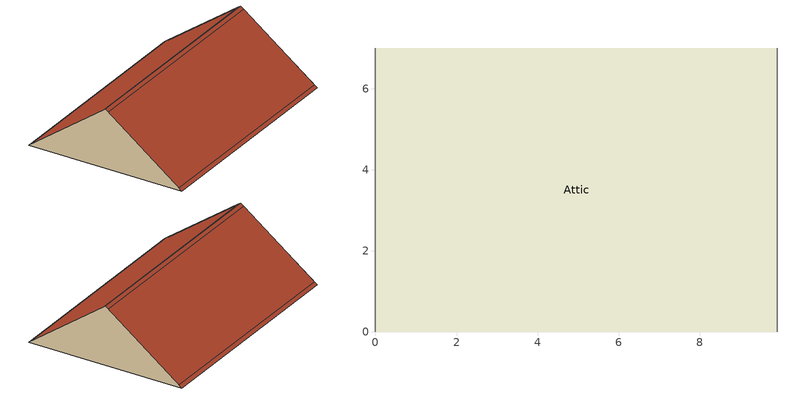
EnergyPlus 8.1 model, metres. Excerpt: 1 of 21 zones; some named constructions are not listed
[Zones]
Attic
 floor to Shaft (LoftFloor_RandomU): 0,7 9.9,7 9.9,0 0,0 z7.8
 wall adiabatic (CAVITY_RandomU): 9.9,3.5,10.4 9.9,0,7.8 9.9,7,7.8; 0,3.5,10.4 0,7,7.8 0,0,7.8
 roof outside (3.10_Roof): 0,3.63,10.3 9.9,3.63,10.3 9.9,6.87,7.9 0,6.87,7.9; 9.9,3.37,10.3 0,3.37,10.3 0,0.13,7.9 9.9,0.13,7.9; 0,3.5,10.4 9.9,3.5,10.4 9.9,3.63,10.3 0,3.63,10.3; 0,6.87,7.9 9.9,6.87,7.9 9.9,7,7.8 0,7,7.8; 9.9,3.5,10.4 0,3.5,10.4 0,3.37,10.3 9.9,3.37,10.3; 9.9,0.13,7.9 0,0.13,7.9 0,0,7.8 9.9,0,7.8
[Material]
Gypsum_0.01: Rough, 0.01, 0.2, 850, 850, 0.9, 0.6, 0.7
Concrete_0.01: Rough, 0.01, 1.6, 2300, 850, 0.9, 0.7, 0.7
Spruce_0.0125: Rough, 0.0125, 0.09, 455, 1500, 0.9, 0.7, 0.7
AirGap_0.1: Rough, 0.1, 0.02485, 1.204, 1004, 0.9, 0.7, 0.7
Spruce_0.05: Rough, 0.05, 0.09, 455, 1500, 0.9, 0.7, 0.7
AirGapRoof_0.0001: Rough, 0.0001, 0.02485, 1.204, 1004, 0.9, 0.7, 0.7
[Construction]
Suspended_Wooden_Ceiling: Spruce_0.05, AirGap_0.1, Gypsum_0.01
LoftCeiling_RandomU: Gypsum_0.01, AirGapRoof_0.0001, Spruce_0.0125, Concrete_0.01
[SurfaceProperties:VaporCoefficients]
Bedroom1_TF_L1_pd; Bedroom1_MF_L1; Bedroom1_MF_L4; Bedroom1_MF_L1_pu; Bedroom1_MF_L1_pd; Storage_MF_L4; Bath1_MF_L3; Bath1_MF_L4; Bath1_MF_L3_pu; Bath1_MF_L3_pd; Living_MF_L1; Living_MF_L3; Living_MF_L2_qc010; Living_MF_L1_pu; Living_MF_L1_pd; Living_MF_L2_qc010_pu; Living_MF_L2_qc010_pd; Living_MF_L3_pu; Living_MF_L3_pd; Storage_TF_L4; Kitchen_MF_L1; Kitchen_MF_L3; Kitchen_MF_L1_pu; Kitchen_MF_L1_pd; Kitchen_MF_L3_pu; Kitchen_MF_L3_pd; Hall_TF_L3; Hall_TF_L1_qc100; Hall_TF_L1_qc100_pu; Hall_TF_L1_qc100_pd; Hall_TF_L3_pu; Hall_TF_L3_pd; Attic_Side_L2; Attic_Side_L4; Hall_MF_L3; Hall_MF_L1_qc100; Hall_MF_L1_qc100_pu; Hall_MF_L1_qc100_pd; Hall_MF_L3_pu; Hall_MF_L3_pd; Kitchen_TF_L1; Kitchen_TF_L3; Kitchen_TF_L1_pu; Kitchen_TF_L1_pd; Kitchen_TF_L3_pu; Kitchen_TF_L3_pd; Cellar_L1; Cellar_L3; Cellar_L4; Cellar_L2_qc010; Cellar+_L1; Cellar+_L2; Cellar+_L3; Living_TF_L1; Living_TF_L3; Living_TF_L2_qc010; Living_TF_L1_pu; Living_TF_L1_pd; Living_TF_L2_qc010_pu; Living_TF_L2_qc010_pd; Living_TF_L3_pu; Living_TF_L3_pd; Bath1_TF_L3; Bath1_TF_L4; Bath1_TF_L3_pu; Bath1_TF_L3_pd: Yes, 6.25e-08, Yes, 2e-08
Bedroom1_MF_L2; Bedroom1_MF_L3_qa001; Bedroom1_MF+_L2; Bedroom1_MF+_L3; Bedroom1_MF+_L4; Storage_MF_L1; Storage_MF_L2; Storage_MF_L3; Bath1_MF_L1; Bath1_MF_L2; Living_MF_L2; Living_MF_L4; Living_MF_L4_qa001; Storage_TF_L1; Storage_TF_L2; Storage_TF_L3; Kitchen_MF_L2; Kitchen_MF_L4; Hall_TF_L1; Hall_TF_L2; Hall_TF_L4; Hall_MF_L1; Hall_MF_L2; Hall_MF_L4; Kitchen_TF_L2; Kitchen_TF_L4; Living_TF_L2; Living_TF_L4; Living_TF_L4_qa001; Bath1_TF_L1; Bath1_TF_L2: Yes, 2e-08, Yes, 2e-08
[ZoneHVAC:Baseboard:Convective:Electric]
Bedroom1_TF_heater: Heat_CIBSE_Pensioner_Bedroom1_TF_Heating_, 2872.69, 1
Bedroom1_MF_heater: Heat_CIBSE_Pensioner_Bedroom1_MF_Heating_, 2872.69, 1
Shaft_heater: Heat_CIBSE_Pensioner_Shaft_Heating_, 3068.65, 1
Storage_MF_heater: Heat_CIBSE_Pensioner_Storage_MF_Heating_, 538.36, 1
Bath1_MF_heater: Heat_CIBSE_Pensioner_Bath1_MF_Heating_, 1399.73, 1
Living_MF_heater: Heat_CIBSE_Pensioner_Living_MF_Heating_, 3600.55, 1
Bath1_GF_heater: Heat_CIBSE_Pensioner_Bath1_GF_Heating_, 1399.73, 1
Storage_TF_heater: Heat_CIBSE_Pensioner_Storage_TF_Heating_, 538.36, 1
Kitchen_MF_heater: Heat_CIBSE_Pensioner_Kitchen_MF_Heating_, 1679.68, 1
Hall_GF_heater: Heat_CIBSE_Pensioner_Hall_GF_Heating_, 1063.8, 1
Living_GF_heater: Heat_CIBSE_Pensioner_Living_GF_Heating_, 3600.55, 1
Bedroom1_GF_heater: Heat_CIBSE_Pensioner_Bedroom1_GF_Heating_, 2872.69, 1
Storage_GF_heater: Heat_CIBSE_Pensioner_Storage_GF_Heating_, 538.36, 1
Hall_TF_heater: Heat_CIBSE_Pensioner_Hall_TF_Heating_, 1063.8, 1
Kitchen_GF_heater: Heat_CIBSE_Pensioner_Kitchen_GF_Heating_, 1679.68, 1
Hall_MF_heater: Heat_CIBSE_Pensioner_Hall_MF_Heating_, 1063.8, 1
Kitchen_TF_heater: Heat_CIBSE_Pensioner_Kitchen_TF_Heating_, 1679.68, 1
Living_TF_heater: Heat_CIBSE_Pensioner_Living_TF_Heating_, 3600.55, 1
Bath1_TF_heater: Heat_CIBSE_Pensioner_Bath1_TF_Heating_, 1399.73, 1
[Fan:ZoneExhaust]
Bath1_MF_L3_pu_ExhaustFan: Pensioner2_Bath1_MF_ExhaustFan_, 0.5, 600, 0.015, Bath1_MF_Exhaust, Bath1_MF_Out, General
Bath1_GF_L3_pu_ExhaustFan: Pensioner2_Bath1_GF_ExhaustFan_, 0.5, 600, 0.015, Bath1_GF_Exhaust, Bath1_GF_Out, General
Kitchen_MF_L1_pu_ExhaustFan: Pensioner1_Kitchen_MF_ExhaustFan_, 0.5, 600, 0.06, Kitchen_MF_Exhaust, Kitchen_MF_Out, General
Kitchen_GF_L1_pu_ExhaustFan: Pensioner1_Kitchen_GF_ExhaustFan_, 0.5, 600, 0.06, Kitchen_GF_Exhaust, Kitchen_GF_Out, General
Kitchen_TF_L1_pu_ExhaustFan: Pensioner1_Kitchen_TF_ExhaustFan_, 0.5, 600, 0.06, Kitchen_TF_Exhaust, Kitchen_TF_Out, General
Bath1_TF_L3_pu_ExhaustFan: Pensioner2_Bath1_TF_ExhaustFan_, 0.5, 600, 0.015, Bath1_TF_Exhaust, Bath1_TF_Out, General
[Schedule:Compact]
Window_temperatureX_Bedroom1_TF_Window_Temperature_; Window_temperatureX_Bedroom1_MF_Window_Temperature_; Window_temperatureX_Bath1_MF_Window_Temperature_; Window_temperatureX_Living_MF_Window_Temperature_; Window_temperatureX_Hall_MF_Window_Temperature_; Window_temperatureX_Hall_TF_Window_Temperature_; Window_temperatureX_Kitchen_TF_Window_Temperature_; Window_temperatureX_Kitchen_MF_Window_Temperature_; Window_temperatureX_Living_TF_Window_Temperature_; Window_temperatureX_Bath1_TF_Window_Temperature_: Thermal, Through: 12/31, For: AllDays, Until: 24:00, 22
Window_opening_pensioner_Bedroom1_TF_Window_; Window_opening_pensioner_Bedroom1_MF_Window_: Control, Through: 04/30, For: AllDays, Until: 24:00, 0, Through: 09/30, For: AllDays, Until: 08:00, 1, Until: 22:00, 0, Until: 24:00, 1, Through: 12/31, For: AllDays, Until: 24:00, 0
Doors_AWESOME_Bedroom1_TF_Door_Hall_TF; Doors_AWESOME_Bedroom1_MF_Door_Hall_MF; Doors_AWESOME_Bath1_MF_Door_Hall_MF; Doors_AWESOME_Bath1_TF_Door_Hall_TF: Control, Through: 12/31, For: AllDays, Until: 24:00, 0
Heat_CIBSE_Pensioner_Bedroom1_TF_Heating_; Heat_CIBSE_Pensioner_Bedroom1_MF_Heating_; Heat_CIBSE_Pensioner_Shaft_Heating_; Heat_CIBSE_Pensioner_Storage_MF_Heating_; Heat_CIBSE_Pensioner_Bath1_MF_Heating_; Heat_CIBSE_Pensioner_Living_MF_Heating_; Heat_CIBSE_Pensioner_Hall_MF_Heating_; Heat_CIBSE_Pensioner_Hall_GF_Heating_; Heat_CIBSE_Pensioner_Storage_TF_Heating_; Heat_CIBSE_Pensioner_Living_GF_Heating_; Heat_CIBSE_Pensioner_Bedroom1_GF_Heating_; Heat_CIBSE_Pensioner_Storage_GF_Heating_; Heat_CIBSE_Pensioner_Hall_TF_Heating_; Heat_CIBSE_Pensioner_Kitchen_GF_Heating_; Heat_CIBSE_Pensioner_Bath1_GF_Heating_; Heat_CIBSE_Pensioner_Kitchen_TF_Heating_; Heat_CIBSE_Pensioner_Kitchen_MF_Heating_; Heat_CIBSE_Pensioner_Living_TF_Heating_; Heat_CIBSE_Pensioner_Bath1_TF_Heating_: Control, Through: 05/31, For: Weekdays, Until: 06:00, 0, Until: 08:00, 1, Until: 17:00, 0, Until: 21:00, 1, Until: 24:00, 0, For: Weekends, Until: 07:00, 0, Until: 23:00, 1, Until: 24:00, 0, Through: 09/01, For: AllDays, Until: 24:00, 0, Through: 12/31, For: Weekdays, Until: 06:00, 0, Until: 08:00, 1, Until: 17:00, 0, Until: 21:00, 1, Until: 24:00, 0, For: Weekends, Until: 07:00, 0, Until: 23:00, 1, Until: 24:00, 0
Window_opening_pensioner_Bath1_MF_Window_; Window_opening_pensioner_Living_MF_Window_; Window_opening_pensioner_Hall_MF_Window_; Window_opening_pensioner_Hall_TF_Window_; Window_opening_pensioner_Kitchen_TF_Window_; Window_opening_pensioner_Kitchen_MF_Window_; Window_opening_pensioner_Living_TF_Window_; Window_opening_pensioner_Bath1_TF_Window_: Control, Through: 04/30, For: AllDays, Until: 24:00, 0, Through: 09/30, For: AllDays, Until: 08:00, 0, Until: 22:00, 1, Until: 24:00, 0, Through: 12/31, For: AllDays, Until: 24:00, 0
Pensioner2_Bath1_MF_ExhaustFan_; Pensioner2_Bath1_GF_ExhaustFan_; Pensioner2_Bath1_TF_ExhaustFan_: Control, Through: 12/31, For: AllDays, Until: 06:30, 0, Until: 07:00, 1, Until: 22:10, 0, Until: 22:20, 1, Until: 24:00, 0
Pensioner1_Kitchen_GF_ExhaustFan_; Pensioner1_Kitchen_TF_ExhaustFan_; Pensioner1_Kitchen_MF_ExhaustFan_: Control, Through: 12/31, For: AllDays, Until: 07:30, 0, Until: 08:00, 1, Until: 12:00, 0, Until: 12:30, 1, Until: 18:00, 0, Until: 18:30, 1, Until: 24:00, 0
Doors_AWESOME_Kitchen_TF_Door_Hall_TF; Doors_AWESOME_Kitchen_MF_Door_Hall_MF: Control, Through: 12/31, For: Weekdays, Until: 07:45, 0, Until: 08:00, 1, Until: 19:00, 0, Until: 19:30, 1, Until: 24:00, 0, For: Weekends, Until: 07:45, 0, Until: 08:00, 1, Until: 12:00, 0, Until: 12:30, 1, Until: 19:00, 0, Until: 19:30, 1, Until: 24:00, 0
[AirflowNetwork:SimulationControl]
AF1: MultiZoneWithoutDistribution, Input, WParray, ExternalNode, LowRise, 500, ZeroNodePressures, 0.0001, 1.E-6, -0.5, 0, 1
[AirflowNetwork:MultiZone:ReferenceCrackConditions]
RCC1: 20, 101325, 0
[AirflowNetwork:MultiZone:WindPressureCoefficientArray]
WParray: 0, 30, 60, 90, 120, 150, 180, 210, 240, 270, 300, 330, 360
[AirflowNetwork:MultiZone:WindPressureCoefficientValues]
Ceiling; Floor: WParray, 0, 0, 0, 0, 0, 0, 0, 0, 0, 0, 0, 0, 0
L2: WParray, -0.34, 0.183, 0.48, 0.603, 0.603, 0.48, 0.183, -0.34, -0.632, -0.37, -0.452, -0.37, -0.632
L1: WParray, 0.603, 0.48, 0.183, -0.34, -0.632, -0.37, -0.452, -0.37, -0.632, -0.34, 0.183, 0.48, 0.603
L3: WParray, -0.452, -0.37, -0.632, -0.34, 0.183, 0.48, 0.603, 0.48, 0.183, -0.34, -0.632, -0.37, -0.452
L4: WParray, -0.34, -0.632, -0.37, -0.452, -0.37, -0.632, -0.34, 0.183, 0.48, 0.603, 0.603, 0.48, 0.183
[AirflowNetwork:MultiZone:Zone]
Bedroom1_TF; Bedroom1_MF; Storage_MF; Bath1_MF; Living_MF; Storage_TF; Kitchen_MF; Hall_TF; Attic; Hall_MF; Kitchen_TF; Cellar; Living_TF; Bath1_TF: Constant, , 1, 0, 100, 0, 300000
[AirflowNetwork:MultiZone:Surface]
Bedroom1_TF_L1_window: Bedroom1_TF_L1_window_Opening, Bedroom1_TF_L1_window_extN, 1, Temperature, Window_temperatureX_Bedroom1_TF_Window_Temperature_, 1, 0, 100, 0, 300000, Window_opening_pensioner_Bedroom1_TF_Window_
Bedroom1_TF_L2: Bedroom1_TF_L2_Crack, , 1, Constant, , 1, 0, 100, 0, 300000
Bedroom1_TF_L3_qa001: Bedroom1_TF_L3_qa001_Crack, , 1, Constant, , 1, 0, 100, 0, 300000
Bedroom1_TF+_L2: Bedroom1_TF+_L2_Crack, , 1, Constant, , 1, 0, 100, 0, 300000
Bedroom1_TF+_L3: Bedroom1_TF+_L3_Crack, , 1, Constant, , 1, 0, 100, 0, 300000
Bedroom1_TF_door_Hall_TF: Bedroom1_TF_door_Hall_TF_Opening, , 1, Constant, , 1, 0, 100, 0, 300000, Doors_AWESOME_Bedroom1_TF_Door_Hall_TF
Bedroom1_TF+_L4: Bedroom1_TF+_L4_Crack, , 1, Constant, , 1, 0, 100, 0, 300000
Bedroom1_TF_L1_pu: Bedroom1_TF_L1_pu_Crack, Bedroom1_TF_L1_pu_extN, 1, Constant, , 1, 0, 100, 0, 300000
Bedroom1_TF_L1_pd: Bedroom1_TF_L1_pd_Crack, Bedroom1_TF_L1_pd_extN, 1, Constant, , 1, 0, 100, 0, 300000
Bedroom1_MF_L1_window: Bedroom1_MF_L1_window_Opening, Bedroom1_MF_L1_window_extN, 1, Temperature, Window_temperatureX_Bedroom1_MF_Window_Temperature_, 1, 0, 100, 0, 300000, Window_opening_pensioner_Bedroom1_MF_Window_
Bedroom1_MF_L2: Bedroom1_MF_L2_Crack, , 1, Constant, , 1, 0, 100, 0, 300000
Bedroom1_MF_Ceiling: Bedroom1_MF_Ceiling_Crack, , 1, Constant, , 1, 0, 100, 0, 300000
Bedroom1_MF_L3_qa001: Bedroom1_MF_L3_qa001_Crack, , 1, Constant, , 1, 0, 100, 0, 300000
Bedroom1_MF+_L2: Bedroom1_MF+_L2_Crack, , 1, Constant, , 1, 0, 100, 0, 300000
Bedroom1_MF+_L3: Bedroom1_MF+_L3_Crack, , 1, Constant, , 1, 0, 100, 0, 300000
Bedroom1_MF_door_Hall_MF: Bedroom1_MF_door_Hall_MF_Opening, , 1, Constant, , 1, 0, 100, 0, 300000, Doors_AWESOME_Bedroom1_MF_Door_Hall_MF
Bedroom1_MF+_L4: Bedroom1_MF+_L4_Crack, , 1, Constant, , 1, 0, 100, 0, 300000
Bedroom1_MF+_Ceiling: Bedroom1_MF+_Ceiling_Crack, , 1, Constant, , 1, 0, 100, 0, 300000
Bedroom1_MF_L1_pu: Bedroom1_MF_L1_pu_Crack, Bedroom1_MF_L1_pu_extN, 1, Constant, , 1, 0, 100, 0, 300000
Bedroom1_MF_L1_pd: Bedroom1_MF_L1_pd_Crack, Bedroom1_MF_L1_pd_extN, 1, Constant, , 1, 0, 100, 0, 300000
Storage_MF_Ceiling: Storage_MF_Ceiling_Crack, , 1, Constant, , 1, 0, 100, 0, 300000
Bath1_MF_L1: Bath1_MF_L1_Crack, , 1, Constant, , 1, 0, 100, 0, 300000
Bath1_MF_L2: Bath1_MF_L2_Crack, , 1, Constant, , 1, 0, 100, 0, 300000
Bath1_MF_door_Hall_MF: Bath1_MF_door_Hall_MF_Opening, , 1, Constant, , 1, 0, 100, 0, 300000, Doors_AWESOME_Bath1_MF_Door_Hall_MF
Bath1_MF_L3_window: Bath1_MF_L3_window_Opening, Bath1_MF_L3_window_extN, 1, Temperature, Window_temperatureX_Bath1_MF_Window_Temperature_, 1, 0, 100, 0, 300000, Window_opening_pensioner_Bath1_MF_Window_
Bath1_MF_Ceiling: Bath1_MF_Ceiling_Crack, , 1, Constant, , 1, 0, 100, 0, 300000
Bath1_MF_L3_pu: Bath1_MF_L3_pu_ExhaustFan, Bath1_MF_L3_pu_extN, 1, Constant, , 1, 0, 100, 0, 300000
Bath1_MF_L3_pd: Bath1_MF_L3_pd_Crack, Bath1_MF_L3_pd_extN, 1, Constant, , 1, 0, 100, 0, 300000
Living_MF_L1_window: Living_MF_L1_window_Opening, Living_MF_L1_window_extN, 1, Temperature, Window_temperatureX_Living_MF_Window_Temperature_, 1, 0, 100, 0, 300000, Window_opening_pensioner_Living_MF_Window_
Living_MF_L2: Living_MF_L2_Crack, , 1, Constant, , 1, 0, 100, 0, 300000
Living_MF_Ceiling: Living_MF_Ceiling_Crack, , 1, Constant, , 1, 0, 100, 0, 300000
Living_MF_L1_pu: Living_MF_L1_pu_Crack, Living_MF_L1_pu_extN, 1, Constant, , 1, 0, 100, 0, 300000
Living_MF_L1_pd: Living_MF_L1_pd_Crack, Living_MF_L1_pd_extN, 1, Constant, , 1, 0, 100, 0, 300000
Living_MF_L2_qc010_pu: Living_MF_L2_qc010_pu_Crack, Living_MF_L2_qc010_pu_extN, 1, Constant, , 1, 0, 100, 0, 300000
Living_MF_L2_qc010_pd: Living_MF_L2_qc010_pd_Crack, Living_MF_L2_qc010_pd_extN, 1, Constant, , 1, 0, 100, 0, 300000
Living_MF_L3_pu: Living_MF_L3_pu_Crack, Living_MF_L3_pu_extN, 1, Constant, , 1, 0, 100, 0, 300000
Living_MF_L3_pd: Living_MF_L3_pd_Crack, Living_MF_L3_pd_extN, 1, Constant, , 1, 0, 100, 0, 300000
Kitchen_MF_L2: Kitchen_MF_L2_Crack, , 1, Constant, , 1, 0, 100, 0, 300000
Kitchen_MF_L3_window: Kitchen_MF_L3_window_Opening, Kitchen_MF_L3_window_extN, 1, Temperature, Window_temperatureX_Kitchen_MF_Window_Temperature_, 1, 0, 100, 0, 300000, Window_opening_pensioner_Kitchen_MF_Window_
Kitchen_MF_door_Hall_MF: Kitchen_MF_door_Hall_MF_Opening, , 1, Constant, , 1, 0, 100, 0, 300000, Doors_AWESOME_Kitchen_MF_Door_Hall_MF
Kitchen_MF_Ceiling: Kitchen_MF_Ceiling_Crack, , 1, Constant, , 1, 0, 100, 0, 300000
Kitchen_MF_L1_pu: Kitchen_MF_L1_pu_ExhaustFan, Kitchen_MF_L1_pu_extN, 1, Constant, , 1, 0, 100, 0, 300000
Kitchen_MF_L1_pd: Kitchen_MF_L1_pd_Crack, Kitchen_MF_L1_pd_extN, 1, Constant, , 1, 0, 100, 0, 300000
Kitchen_MF_L3_pu: Kitchen_MF_L3_pu_Crack, Kitchen_MF_L3_pu_extN, 1, Constant, , 1, 0, 100, 0, 300000
Kitchen_MF_L3_pd: Kitchen_MF_L3_pd_Crack, Kitchen_MF_L3_pd_extN, 1, Constant, , 1, 0, 100, 0, 300000
Hall_TF_L2: Hall_TF_L2_Crack, , 1, Constant, , 1, 0, 100, 0, 300000
Hall_TF_L3_window: Hall_TF_L3_window_Opening, Hall_TF_L3_window_extN, 1, Temperature, Window_temperatureX_Hall_TF_Window_Temperature_, 1, 0, 100, 0, 300000, Window_opening_pensioner_Hall_TF_Window_
Hall_TF_L1_qc100_pu: Hall_TF_L1_qc100_pu_Crack, Hall_TF_L1_qc100_pu_extN, 1, Constant, , 1, 0, 100, 0, 300000
Hall_TF_L1_qc100_pd: Hall_TF_L1_qc100_pd_Crack, Hall_TF_L1_qc100_pd_extN, 1, Constant, , 1, 0, 100, 0, 300000
Hall_TF_L3_pu: Hall_TF_L3_pu_Crack, Hall_TF_L3_pu_extN, 1, Constant, , 1, 0, 100, 0, 300000
Hall_TF_L3_pd: Hall_TF_L3_pd_Crack, Hall_TF_L3_pd_extN, 1, Constant, , 1, 0, 100, 0, 300000
Attic_Floor: Attic_Floor_Crack, , 1, Constant, , 1, 0, 100, 0, 300000
Attic_PitchCeiling_L1: Attic_PitchCeiling_L1_ELA, Attic_PitchCeiling_L1_extN, 1, Constant, , 1, 0, 100, 0, 300000
Attic_PitchCeiling_L3: Attic_PitchCeiling_L3_ELA, Attic_PitchCeiling_L3_extN, 1, Constant, , 1, 0, 100, 0, 300000
Attic_PitchCeiling_L1_pu: Attic_PitchCeiling_L1_pu_Crack, Attic_PitchCeiling_L1_pu_extN, 1, Constant, , 1, 0, 100, 0, 300000
Attic_PitchCeiling_L1_pd: Attic_PitchCeiling_L1_pd_Crack, Attic_PitchCeiling_L1_pd_extN, 1, Constant, , 1, 0, 100, 0, 300000
Attic_PitchCeiling_L3_pu: Attic_PitchCeiling_L3_pu_Crack, Attic_PitchCeiling_L3_pu_extN, 1, Constant, , 1, 0, 100, 0, 300000
Attic_PitchCeiling_L3_pd: Attic_PitchCeiling_L3_pd_Crack, Attic_PitchCeiling_L3_pd_extN, 1, Constant, , 1, 0, 100, 0, 300000
Hall_MF_L2: Hall_MF_L2_Crack, , 1, Constant, , 1, 0, 100, 0, 300000
Hall_MF_L3_window: Hall_MF_L3_window_Opening, Hall_MF_L3_window_extN, 1, Temperature, Window_temperatureX_Hall_MF_Window_Temperature_, 1, 0, 100, 0, 300000, Window_opening_pensioner_Hall_MF_Window_
Hall_MF_Ceiling: Hall_MF_Ceiling_Crack, , 1, Constant, , 1, 0, 100, 0, 300000
Hall_MF_L1_qc100_pu: Hall_MF_L1_qc100_pu_Crack, Hall_MF_L1_qc100_pu_extN, 1, Constant, , 1, 0, 100, 0, 300000
Hall_MF_L1_qc100_pd: Hall_MF_L1_qc100_pd_Crack, Hall_MF_L1_qc100_pd_extN, 1, Constant, , 1, 0, 100, 0, 300000
Hall_MF_L3_pu: Hall_MF_L3_pu_Crack, Hall_MF_L3_pu_extN, 1, Constant, , 1, 0, 100, 0, 300000
Hall_MF_L3_pd: Hall_MF_L3_pd_Crack, Hall_MF_L3_pd_extN, 1, Constant, , 1, 0, 100, 0, 300000
Kitchen_TF_L2: Kitchen_TF_L2_Crack, , 1, Constant, , 1, 0, 100, 0, 300000
Kitchen_TF_L3_window: Kitchen_TF_L3_window_Opening, Kitchen_TF_L3_window_extN, 1, Temperature, Window_temperatureX_Kitchen_TF_Window_Temperature_, 1, 0, 100, 0, 300000, Window_opening_pensioner_Kitchen_TF_Window_
Kitchen_TF_door_Hall_TF: Kitchen_TF_door_Hall_TF_Opening, , 1, Constant, , 1, 0, 100, 0, 300000, Doors_AWESOME_Kitchen_TF_Door_Hall_TF
Kitchen_TF_L1_pu: Kitchen_TF_L1_pu_ExhaustFan, Kitchen_TF_L1_pu_extN, 1, Constant, , 1, 0, 100, 0, 300000
Kitchen_TF_L1_pd: Kitchen_TF_L1_pd_Crack, Kitchen_TF_L1_pd_extN, 1, Constant, , 1, 0, 100, 0, 300000
Kitchen_TF_L3_pu: Kitchen_TF_L3_pu_Crack, Kitchen_TF_L3_pu_extN, 1, Constant, , 1, 0, 100, 0, 300000
Kitchen_TF_L3_pd: Kitchen_TF_L3_pd_Crack, Kitchen_TF_L3_pd_extN, 1, Constant, , 1, 0, 100, 0, 300000
Cellar_L1: Cellar_L1_ELA, Cellar_L1_extN, 1, Constant, , 1, 0, 100, 0, 300000
Cellar_L3: Cellar_L3_ELA, Cellar_L3_extN, 1, Constant, , 1, 0, 100, 0, 300000
Cellar_L2_qc010: Cellar_L2_qc010_ELA, Cellar_L2_qc010_extN, 1, Constant, , 1, 0, 100, 0, 300000
Cellar_Ceiling_qc100: Cellar_Ceiling_qc100_Crack, , 1, Constant, , 1, 0, 100, 0, 300000
Cellar_Ceiling_q2_qb100: Cellar_Ceiling_q2_qb100_Crack, , 1, Constant, , 1, 0, 100, 0, 300000
Cellar_Ceiling_q2_qc100: Cellar_Ceiling_q2_qc100_Crack, , 1, Constant, , 1, 0, 100, 0, 300000
Cellar_Ceiling_qc100_qc100: Cellar_Ceiling_qc100_qc100_Crack, , 1, Constant, , 1, 0, 100, 0, 300000
Cellar_Ceiling_qc010_qa100: Cellar_Ceiling_qc010_qa100_Crack, , 1, Constant, , 1, 0, 100, 0, 300000
Cellar+_L1: Cellar+_L1_ELA, Cellar+_L1_extN, 1, Constant, , 1, 0, 100, 0, 300000
Cellar+_L3: Cellar+_L3_ELA, Cellar+_L3_extN, 1, Constant, , 1, 0, 100, 0, 300000
Cellar+_Ceiling: Cellar+_Ceiling_Crack, , 1, Constant, , 1, 0, 100, 0, 300000
Living_TF_L1_window: Living_TF_L1_window_Opening, Living_TF_L1_window_extN, 1, Temperature, Window_temperatureX_Living_TF_Window_Temperature_, 1, 0, 100, 0, 300000, Window_opening_pensioner_Living_TF_Window_
Living_TF_L2: Living_TF_L2_Crack, , 1, Constant, , 1, 0, 100, 0, 300000
Living_TF_L1_pu: Living_TF_L1_pu_Crack, Living_TF_L1_pu_extN, 1, Constant, , 1, 0, 100, 0, 300000
Living_TF_L1_pd: Living_TF_L1_pd_Crack, Living_TF_L1_pd_extN, 1, Constant, , 1, 0, 100, 0, 300000
Living_TF_L2_qc010_pu: Living_TF_L2_qc010_pu_Crack, Living_TF_L2_qc010_pu_extN, 1, Constant, , 1, 0, 100, 0, 300000
Living_TF_L2_qc010_pd: Living_TF_L2_qc010_pd_Crack, Living_TF_L2_qc010_pd_extN, 1, Constant, , 1, 0, 100, 0, 300000
Living_TF_L3_pu: Living_TF_L3_pu_Crack, Living_TF_L3_pu_extN, 1, Constant, , 1, 0, 100, 0, 300000
Living_TF_L3_pd: Living_TF_L3_pd_Crack, Living_TF_L3_pd_extN, 1, Constant, , 1, 0, 100, 0, 300000
Bath1_TF_L1: Bath1_TF_L1_Crack, , 1, Constant, , 1, 0, 100, 0, 300000
Bath1_TF_L2: Bath1_TF_L2_Crack, , 1, Constant, , 1, 0, 100, 0, 300000
Bath1_TF_door_Hall_TF: Bath1_TF_door_Hall_TF_Opening, , 1, Constant, , 1, 0, 100, 0, 300000, Doors_AWESOME_Bath1_TF_Door_Hall_TF
Bath1_TF_L3_window: Bath1_TF_L3_window_Opening, Bath1_TF_L3_window_extN, 1, Temperature, Window_temperatureX_Bath1_TF_Window_Temperature_, 1, 0, 100, 0, 300000, Window_opening_pensioner_Bath1_TF_Window_
Bath1_TF_L3_pu: Bath1_TF_L3_pu_ExhaustFan, Bath1_TF_L3_pu_extN, 1, Constant, , 1, 0, 100, 0, 300000
Bath1_TF_L3_pd: Bath1_TF_L3_pd_Crack, Bath1_TF_L3_pd_extN, 1, Constant, , 1, 0, 100, 0, 300000
[AirflowNetwork:MultiZone:ExternalNode]
Bedroom1_TF_L1_window_extN; Living_TF_L1_window_extN: 6.5, L1
Bedroom1_TF_L1_pu_extN; Shaft_L1_pu_extN; Hall_TF_L1_qc100_pu_extN; Kitchen_TF_L1_pu_extN; Living_TF_L1_pu_extN: 7.75, L1
Bedroom1_TF_L1_pd_extN; Hall_TF_L1_qc100_pd_extN; Kitchen_TF_L1_pd_extN; Living_TF_L1_pd_extN: 5.25, L1
Bedroom1_MF_L1_window_extN; Living_MF_L1_window_extN: 3.9, L1
Bedroom1_MF_L1_pu_extN; Living_MF_L1_pu_extN; Kitchen_MF_L1_pu_extN; Hall_MF_L1_qc100_pu_extN: 5.15, L1
Bedroom1_MF_L1_pd_extN; Living_MF_L1_pd_extN; Kitchen_MF_L1_pd_extN; Hall_MF_L1_qc100_pd_extN: 2.65, L1
Shaft_L1_pd_extN; Hall_GF_L1_qc100_pd_extN; Living_GF_L1_pd_extN; Bedroom1_GF_L1_pd_extN; Kitchen_GF_L1_pd_extN: 0.05, L1
Shaft_L3_pu_extN; Hall_TF_L3_pu_extN; Kitchen_TF_L3_pu_extN; Living_TF_L3_pu_extN; Bath1_TF_L3_pu_extN: 7.75, L3
Shaft_L3_pd_extN; Bath1_GF_L3_pd_extN; Hall_GF_L3_pd_extN; Living_GF_L3_pd_extN; Kitchen_GF_L3_pd_extN: 0.05, L3
Bath1_MF_L3_window_extN; Kitchen_MF_L3_window_extN; Hall_MF_L3_window_extN: 3.9, L3
Bath1_MF_L3_pu_extN; Living_MF_L3_pu_extN; Kitchen_MF_L3_pu_extN; Hall_MF_L3_pu_extN: 5.15, L3
Bath1_MF_L3_pd_extN; Living_MF_L3_pd_extN; Kitchen_MF_L3_pd_extN; Hall_MF_L3_pd_extN: 2.65, L3
Living_MF_L2_qc010_pu_extN: 5.15, L2
Living_MF_L2_qc010_pd_extN: 2.65, L2
Bath1_GF_L3_window_extN; Hall_GF_L3_window_extN; Kitchen_GF_L3_window_extN: 1.3, L3
Bath1_GF_L3_pu_extN; Hall_GF_L3_pu_extN; Living_GF_L3_pu_extN; Kitchen_GF_L3_pu_extN: 2.55, L3
Hall_GF_L1_qc100_pu_extN; Living_GF_L1_pu_extN; Bedroom1_GF_L1_pu_extN; Kitchen_GF_L1_pu_extN: 2.55, L1
Living_GF_L1_window_extN; Bedroom1_GF_L1_window_extN: 1.3, L1
Living_GF_L2_qc010_pu_extN: 2.55, L2
Living_GF_L2_qc010_pd_extN: 0.05, L2
Hall_TF_L3_window_extN; Kitchen_TF_L3_window_extN; Bath1_TF_L3_window_extN: 6.5, L3
Hall_TF_L3_pd_extN; Kitchen_TF_L3_pd_extN; Living_TF_L3_pd_extN; Bath1_TF_L3_pd_extN: 5.25, L3
Attic_PitchCeiling_L1_extN: 9.1, L1
Attic_PitchCeiling_L3_extN: 9.1, L3
Attic_PitchCeiling_L1_pu_extN: 10.35, L1
Attic_PitchCeiling_L1_pd_extN: 7.85, L1
Attic_PitchCeiling_L3_pu_extN: 10.35, L3
Attic_PitchCeiling_L3_pd_extN: 7.85, L3
Cellar_L1_extN; Cellar+_L1_extN: 0, L1
Cellar_L3_extN; Cellar+_L3_extN: 0, L3
Cellar_L2_qc010_extN: 0, L2
Living_TF_L2_qc010_pu_extN: 7.75, L2
Living_TF_L2_qc010_pd_extN: 5.25, L2
[AirflowNetwork:MultiZone:Component:DetailedOpening]
Bedroom1_TF_L1_window_Opening; Bedroom1_MF_L1_window_Opening; Bath1_MF_L3_window_Opening; Living_MF_L1_window_Opening; Bath1_GF_L3_window_Opening; Kitchen_MF_L3_window_Opening; Hall_GF_L3_window_Opening; Living_GF_L1_window_Opening; Bedroom1_GF_L1_window_Opening; Hall_TF_L3_window_Opening; Kitchen_GF_L3_window_Opening; Hall_MF_L3_window_Opening; Kitchen_TF_L3_window_Opening; Living_TF_L1_window_Opening; Bath1_TF_L3_window_Opening: 1e-08, 0.66, HorizontallyPivoted, 0, 2, 0, 0.6, 0, 0, 0, 1, 0.5, 1, 0.33333, 0.66666
Bedroom1_TF_door_Hall_TF_Opening; Bedroom1_MF_door_Hall_MF_Opening; Bath1_MF_door_Hall_MF_Opening; Bath1_GF_door_Hall_GF_Opening; Kitchen_MF_door_Hall_MF_Opening; Bedroom1_GF_door_Hall_GF_Opening; Kitchen_GF_door_Hall_GF_Opening; Kitchen_TF_door_Hall_TF_Opening; Bath1_TF_door_Hall_TF_Opening: 0.009, 0.5, NonPivoted, 0, 2, 0, 0.001, 0, 0, 0, 1, 0.78, 1, 1, 0
[AirflowNetwork:MultiZone:Surface:Crack]
Bedroom1_TF_L2_Crack; Bedroom1_MF_L2_Crack; Bedroom1_GF_L2_Crack: 0.00447184, 0.66, RCC1
Bedroom1_TF_L3_qa001_Crack; Bedroom1_MF_L3_qa001_Crack; Bath1_MF_L1_Crack; Bath1_MF_Ceiling_Crack; Bath1_GF_Floor_Crack; Bath1_GF_L1_Crack; Bath1_GF_Ceiling_Crack; Bedroom1_GF_L3_qa001_Crack; Bath1_TF_L1_Crack: 0.00328812, 0.66, RCC1
Bedroom1_TF+_L2_Crack; Bedroom1_TF+_L4_Crack; Bedroom1_MF+_L2_Crack; Bedroom1_MF+_L4_Crack; Bedroom1_GF+_L2_Crack; Bedroom1_GF+_L4_Crack: 0.00131525, 0.66, RCC1
Bedroom1_TF+_L3_Crack; Bedroom1_MF+_L3_Crack; Bedroom1_GF+_L3_Crack: 0.00144677, 0.66, RCC1
Bedroom1_TF_L1_pu_Crack; Bedroom1_TF_L1_pd_Crack; Bedroom1_MF_L1_pu_Crack; Bedroom1_MF_L1_pd_Crack; Bedroom1_GF_L1_pu_Crack; Bedroom1_GF_L1_pd_Crack: 0.00218533, 0.66, RCC1
Bedroom1_MF_Ceiling_Crack; Bedroom1_GF_Ceiling_Crack: 0.00619178, 0.66, RCC1
Bedroom1_MF+_Ceiling_Crack; Bedroom1_GF+_Floor_Crack; Bedroom1_GF+_Ceiling_Crack: 0.00055645, 0.66, RCC1
Shaft_L1_pu_Crack; Shaft_L1_pd_Crack; Shaft_L3_pu_Crack; Shaft_L3_pd_Crack: 0.00480571, 0.66, RCC1
Storage_MF_Ceiling_Crack; Storage_GF_Ceiling_Crack; Cellar_Ceiling_qc010_qa100_Crack: 0.00126466, 0.66, RCC1
Bath1_MF_L2_Crack; Bath1_GF_L2_Crack; Kitchen_MF_L2_Crack; Hall_GF_L2_Crack; Hall_TF_L2_Crack; Kitchen_GF_L2_Crack; Hall_MF_L2_Crack; Kitchen_TF_L2_Crack; Bath1_TF_L2_Crack: 0.00341964, 0.66, RCC1
Bath1_MF_L3_pd_Crack; Bath1_GF_L3_pd_Crack; Bath1_TF_L3_pd_Crack: 0.00151759, 0.66, RCC1
Living_MF_L2_Crack; Living_GF_L2_Crack; Living_TF_L2_Crack: 0.00407726, 0.66, RCC1
Living_MF_Ceiling_Crack; Living_GF_Ceiling_Crack: 0.00845805, 0.66, RCC1
Living_MF_L1_pu_Crack; Living_MF_L1_pd_Crack; Living_MF_L3_pu_Crack; Living_MF_L3_pd_Crack; Living_GF_L1_pu_Crack; Living_GF_L1_pd_Crack; Living_GF_L3_pu_Crack; Living_GF_L3_pd_Crack; Living_TF_L1_pu_Crack; Living_TF_L1_pd_Crack; Living_TF_L3_pu_Crack; Living_TF_L3_pd_Crack: 0.00230674, 0.66, RCC1
Living_MF_L2_qc010_pu_Crack; Living_MF_L2_qc010_pd_Crack; Living_GF_L2_qc010_pu_Crack; Living_GF_L2_qc010_pd_Crack; Living_TF_L2_qc010_pu_Crack; Living_TF_L2_qc010_pd_Crack: 0.000789148, 0.66, RCC1
Kitchen_MF_Ceiling_Crack; Kitchen_GF_Ceiling_Crack; Cellar_Ceiling_qc100_qc100_Crack: 0.00394574, 0.66, RCC1
Kitchen_MF_L1_pd_Crack; Kitchen_MF_L3_pu_Crack; Kitchen_MF_L3_pd_Crack; Kitchen_GF_L1_pd_Crack; Kitchen_GF_L3_pu_Crack; Kitchen_GF_L3_pd_Crack; Kitchen_TF_L1_pd_Crack; Kitchen_TF_L3_pu_Crack; Kitchen_TF_L3_pd_Crack: 0.00182111, 0.66, RCC1
Hall_GF_Ceiling_Crack; Hall_MF_Ceiling_Crack; Cellar_Ceiling_qc100_Crack: 0.00249897, 0.66, RCC1
Hall_GF_L1_qc100_pu_Crack; Hall_GF_L1_qc100_pd_Crack; Hall_TF_L1_qc100_pu_Crack; Hall_TF_L1_qc100_pd_Crack; Hall_MF_L1_qc100_pu_Crack; Hall_MF_L1_qc100_pd_Crack: 0.000485629, 0.66, RCC1
Hall_GF_L3_pu_Crack; Hall_GF_L3_pd_Crack; Hall_TF_L3_pu_Crack; Hall_TF_L3_pd_Crack; Hall_MF_L3_pu_Crack; Hall_MF_L3_pd_Crack: 0.00115337, 0.66, RCC1
Bedroom1_GF_Floor_Crack: 0.00189193, 0.66, RCC1
Bedroom1_GF_Floor_qa010_Crack: 0.00429984, 0.66, RCC1
Attic_Floor_Crack: 0.0350564, 0.66, RCC1
Attic_PitchCeiling_L1_pu_Crack; Attic_PitchCeiling_L1_pd_Crack; Attic_PitchCeiling_L3_pu_Crack; Attic_PitchCeiling_L3_pd_Crack: 0.0100779, 0.66, RCC1
Cellar_Ceiling_q2_qb100_Crack: 0.00192228, 0.66, RCC1
Cellar_Ceiling_q2_qc100_Crack: 0.00653576, 0.66, RCC1
Cellar+_Ceiling_Crack: 0.00720856, 0.66, RCC1
[AirflowNetwork:MultiZone:Component:ZoneExhaustFan]
Bath1_MF_L3_pu_ExhaustFan; Bath1_GF_L3_pu_ExhaustFan; Bath1_TF_L3_pu_ExhaustFan: 0.00151759, 0.66, RCC1
Kitchen_MF_L1_pu_ExhaustFan; Kitchen_GF_L1_pu_ExhaustFan; Kitchen_TF_L1_pu_ExhaustFan: 0.00182111, 0.66, RCC1
[AirflowNetwork:MultiZone:Surface:EffectiveLeakageArea]
Attic_PitchCeiling_L1_ELA; Attic_PitchCeiling_L3_ELA: 0.099, 1, 4, 0.66
Cellar_L1_ELA; Cellar_L3_ELA; Cellar+_L1_ELA; Cellar+_L3_ELA: 0.0111, 1, 4, 0.66
Cellar_L2_qc010_ELA: 0.0105, 1, 4, 0.66
